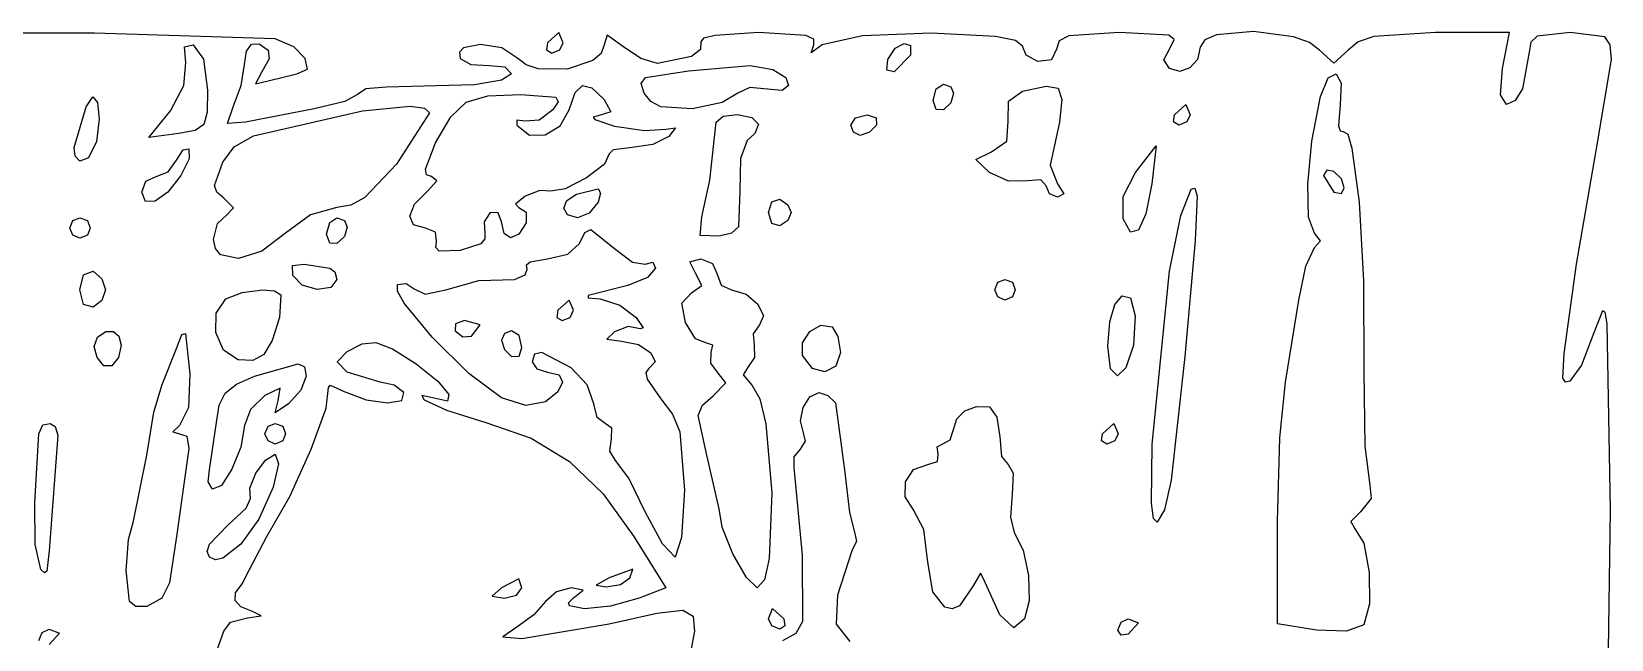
# Model space of a CAD drawing. Extents: x 0 to 282, y 0 to 282.
# Drawn here: x 228 to 282.2, y 261.4 to 282.3 of the extents above; entities that cross this region are included whole.
import ezdxf

# ---------------------------------------------------------------- set-up
doc = ezdxf.new("R2010")
doc.units = 0

msp = doc.modelspace()

# ---------------------------------------------------------------- linework, layer by layer
at = {"layer": 'Layer 1'}
for p, q in [((230.156105, 282.200662), (218.444428, 282.20893)), ((236.361137, 282.010492), (230.156105, 282.200662)), ((236.99283, 281.733779), (236.361137, 282.010492)), ((246.098056, 282.222778), (245.71, 281.87)), ((246.239167, 281.87), (246.098056, 282.222778)), ((247.755873, 282.138368), (247.65004, 281.798819)), ((248.28504, 281.763541), (247.755873, 282.138368)), ((251.061522, 282.028676), (250.96616, 281.904652)), ((251.46446, 282.129548), (251.061522, 282.028676)), ((252.94172, 282.222152), (251.46446, 282.129548)), ((254.568908, 282.129548), (252.94172, 282.222152)), ((254.851681, 281.998909), (254.568908, 282.129548)), ((254.84672, 281.798818), (254.851681, 281.998909)), ((256.516353, 282.110806), (255.128942, 281.798818)), ((258.8728, 282.204513), (256.516353, 282.110806)), ((261.07711, 282.086553), (258.8728, 282.204513)), ((261.771847, 281.950265), (261.07711, 282.086553)), ((263.600025, 282.111909), (263.265436, 281.939379)), ((265.324229, 282.222152), (263.600025, 282.111909)), ((267.026383, 282.133958), (265.324229, 282.222152)), ((267.219309, 281.984028), (267.026383, 282.133958)), ((267.088119, 281.728263), (267.219309, 281.984028)), ((268.262411, 281.978378), (268.111171, 281.728263)), ((268.666245, 282.14829), (268.262411, 281.978378)), ((269.932385, 282.257431), (268.666245, 282.14829)), ((271.310974, 282.07553), (269.932385, 282.257431)), ((271.855368, 281.88164), (271.310974, 282.07553)), ((274.068706, 282.094271), (273.525758, 281.909614)), ((276.189779, 282.222153), (274.068706, 282.094271)), ((278.729779, 282.222153), (276.189779, 282.222153)), ((278.482834, 280.987433), (278.729779, 282.222153)), ((279.669049, 282.098689), (279.456832, 281.89474)), ((280.811167, 282.222161), (279.669049, 282.098689)), ((281.992972, 282.08105), (280.811167, 282.222161)), ((282.180385, 281.805442), (281.992972, 282.08105)), ((233.244032, 281.737049), (233.539484, 281.798786)), ((233.292539, 281.199063), (233.244032, 281.737049)), ((233.539484, 281.798786), (233.892261, 281.313717)), ((235.302804, 281.128542), (235.370053, 281.582744)), ((235.370053, 281.582744), (235.549749, 281.825279)), ((235.549749, 281.825279), (235.80882, 281.842918)), ((235.80882, 281.842918), (236.114193, 281.622431)), ((236.114193, 281.622431), (236.153881, 281.31816)), ((237.393013, 281.33139), (236.99283, 281.733779)), ((242.821384, 281.697396), (242.68606, 281.548567)), ((242.68606, 281.548567), (242.71114, 281.340208)), ((243.407879, 281.816458), (242.821384, 281.697396)), ((244.139894, 281.697396), (243.407879, 281.816458)), ((244.6867, 281.340208), (244.139894, 281.697396)), ((245.71, 281.87), (245.674722, 281.627465)), ((245.674722, 281.627465), (245.851111, 281.517222)), ((245.71, 281.87), (245.71, 281.87)), ((245.851111, 281.517222), (246.124514, 281.627465)), ((246.124514, 281.627465), (246.239167, 281.87)), ((247.54586, 281.505641), (247.266394, 281.265793)), ((247.65004, 281.798819), (247.54586, 281.505641)), ((248.911226, 281.331388), (248.28504, 281.763541)), ((250.952931, 281.640069), (250.64866, 281.401943)), ((250.96616, 281.904652), (250.952931, 281.640069)), ((255.128942, 281.798818), (254.749706, 281.534235)), ((254.749706, 281.534235), (254.84672, 281.798818)), ((257.387264, 281.3049), (257.642477, 281.684136)), ((258.163376, 281.446011), (257.598931, 280.881566)), ((257.642477, 281.684136), (257.947299, 281.851706)), ((257.947299, 281.851706), (258.166131, 281.78115)), ((258.166131, 281.78115), (258.163376, 281.446011)), ((258.163376, 281.446011), (258.163376, 281.446011)), ((262.008112, 281.76354), (261.771847, 281.950265)), ((262.140404, 281.44604), (262.008112, 281.76354)), ((262.537279, 281.234373), (262.140404, 281.44604)), ((263.172279, 281.657707), (263.0003, 281.287291)), ((263.265436, 281.939379), (263.172279, 281.657707)), ((266.858814, 281.291701), (267.088119, 281.728263)), ((268.111171, 281.728263), (268.010299, 281.304929)), ((272.203391, 281.62243), (271.855368, 281.88164)), ((272.69728, 281.172638), (272.203391, 281.62243)), ((273.191169, 281.62243), (272.69728, 281.172638)), ((273.525758, 281.909614), (273.191169, 281.62243)), ((279.400057, 281.551883), (279.170752, 280.295111)), ((279.456832, 281.89474), (279.400057, 281.551883)), ((282.222277, 281.304938), (282.180385, 281.805442)), ((233.226393, 280.409721), (233.292539, 281.199063)), ((233.892261, 281.313717), (234.033373, 280.246566)), ((235.188151, 280.405346), (235.302804, 281.128542)), ((236.153881, 281.31816), (235.902526, 280.881597)), ((237.101971, 280.811042), (237.462466, 280.96869)), ((237.462466, 280.96869), (237.393013, 281.33139)), ((242.71114, 281.340208), (243.072737, 281.124132)), ((243.072737, 281.124132), (243.698918, 281.093263)), ((243.698918, 281.093263), (244.245724, 281.044756)), ((244.245724, 281.044756), (244.47503, 280.811041)), ((244.97609, 281.112486), (244.6867, 281.340208)), ((245.387849, 280.980262), (244.97609, 281.112486)), ((246.380039, 280.974199), (245.387849, 280.980262)), ((247.266394, 281.265793), (246.380039, 280.974199)), ((249.48449, 281.163818), (248.911226, 281.331388)), ((249.070015, 280.687539), (250.542867, 280.916845)), ((250.64866, 281.401943), (249.48449, 281.163818)), ((250.542867, 280.916845), (252.659537, 281.093234)), ((252.659537, 281.093234), (253.435649, 280.952123)), ((253.435649, 280.952123), (253.435646, 280.952122)), ((253.435646, 280.952122), (253.884335, 280.678719)), ((257.347576, 280.934483), (257.387264, 281.3049)), ((257.598931, 280.881566), (257.347576, 280.934483)), ((263.0003, 281.287291), (262.537279, 281.234373)), ((267.052841, 280.987429), (266.858814, 281.291701)), ((267.41168, 280.894824), (267.052841, 280.987429)), ((267.753984, 281.013887), (267.41168, 280.894824)), ((268.010299, 281.304929), (267.753984, 281.013887)), ((278.421098, 280.092262), (278.482834, 280.987433)), ((281.728388, 278.376878), (282.222277, 281.304938)), ((232.763372, 279.541003), (233.226393, 280.409721)), ((234.914748, 279.682152), (235.188151, 280.405346)), ((235.902526, 280.881597), (235.67763, 280.471493)), ((235.67763, 280.471493), (236.114193, 280.564097)), ((236.114193, 280.564097), (237.101971, 280.811042)), ((240.17114, 280.35243), (239.465584, 280.295104)), ((243.196209, 280.436215), (240.17114, 280.35243)), ((244.129969, 280.595516), (243.196209, 280.436215)), ((244.47503, 280.811041), (244.129969, 280.595516)), ((246.653261, 280.167196), (246.905167, 280.41414)), ((246.905167, 280.41414), (247.229834, 280.330354)), ((248.915674, 280.480282), (249.070015, 280.687539)), ((249.025917, 280.140733), (248.915674, 280.480282)), ((252.655124, 280.34358), (252.236197, 280.140733)), ((253.259257, 280.281844), (252.655124, 280.34358)), ((253.982451, 280.405316), (253.763068, 280.237747)), ((253.884335, 280.678719), (253.982451, 280.405316)), ((259.049593, 280.295072), (259.292128, 280.458232)), ((259.292128, 280.458232), (259.547892, 280.365628)), ((259.547892, 280.365628), (259.644906, 280.140732)), ((262.008514, 280.211286), (262.817146, 280.383265)), ((262.817146, 280.383265), (263.238827, 280.31712)), ((272.238692, 280.034892), (272.497212, 280.670446)), ((272.497212, 280.670446), (272.772268, 280.806596)), ((272.772268, 280.806596), (272.948106, 280.486339)), ((272.948106, 280.486339), (272.90897, 279.75267)), ((229.870438, 279.682119), (230.094231, 280.020566)), ((230.094231, 280.020566), (230.258493, 279.82323)), ((230.258493, 279.82323), (230.316922, 279.255476)), ((234.033376, 280.246561), (234.027863, 279.494153)), ((234.033373, 280.246566), (234.033376, 280.246561)), ((238.746799, 279.858541), (237.701692, 279.611596)), ((239.183362, 280.105485), (238.746799, 279.858541)), ((239.465584, 280.295104), (239.183362, 280.105485)), ((242.386848, 279.331549), (242.91877, 279.832054)), ((242.91877, 279.832054), (243.655746, 280.054746)), ((243.655746, 280.054746), (244.792907, 280.105458)), ((244.792907, 280.105458), (245.987945, 280.012854)), ((246.06787, 279.85245), (245.886517, 279.576291)), ((245.987945, 280.012854), (246.06787, 279.85245)), ((246.450964, 279.576291), (246.653261, 280.167196)), ((247.229834, 280.330354), (247.650414, 279.929069)), ((247.650414, 279.929069), (247.650406, 279.929065)), ((247.650406, 279.929065), (247.875301, 279.501322)), ((249.255225, 279.854652), (249.025917, 280.140733)), ((249.590365, 279.677712), (249.255225, 279.854652)), ((251.698211, 279.823233), (250.683977, 279.611566)), ((252.236197, 280.140733), (251.698211, 279.823233)), ((253.763068, 280.237747), (253.259257, 280.281844)), ((258.93935, 279.893787), (259.049593, 280.295072)), ((259.049593, 279.589517), (258.93935, 279.893787)), ((259.547892, 279.818822), (259.292128, 279.576287)), ((259.644906, 280.140732), (259.547892, 279.818822)), ((259.644906, 280.140732), (259.644906, 280.140732)), ((261.514625, 279.188226), (261.523445, 279.871734)), ((261.523445, 279.871734), (262.008514, 280.211286)), ((263.238827, 280.31712), (263.362851, 279.933475)), ((263.362851, 279.933475), (263.278514, 279.152956)), ((271.942689, 278.498101), (272.238692, 280.034892)), ((278.623945, 279.752713), (278.421098, 280.092262)), ((278.923807, 279.899888), (278.623945, 279.752713)), ((279.170752, 280.295111), (278.923807, 279.899888)), ((229.460333, 278.284239), (229.870438, 279.682119)), ((232.022538, 278.62378), (232.763372, 279.541003)), ((234.027863, 279.494153), (233.909903, 279.069166)), ((234.716311, 279.100068), (234.914748, 279.682152)), ((237.701692, 279.611596), (235.338082, 279.152985)), ((235.61189, 278.68552), (239.360156, 279.541006)), ((239.360156, 279.541006), (240.996166, 279.704166)), ((241.653216, 279.470456), (240.524326, 277.706566)), ((240.996166, 279.704166), (241.47848, 279.635264)), ((241.47848, 279.635264), (241.653216, 279.470451)), ((241.653216, 279.470451), (241.653216, 279.470456)), ((241.864847, 278.447398), (242.386848, 279.331549)), ((245.886517, 279.576291), (245.423496, 279.223513)), ((246.140077, 279.022319), (246.450964, 279.576291)), ((247.438739, 279.36462), (247.268964, 279.319421)), ((247.268964, 279.319421), (247.324086, 279.241148)), ((247.875301, 279.501322), (247.438739, 279.36462)), ((250.683977, 279.611566), (249.590365, 279.677712)), ((251.495415, 279.152963), (251.736296, 279.36022)), ((251.736296, 279.36022), (252.231839, 279.408727)), ((252.231839, 279.408727), (252.720767, 279.311713)), ((252.720767, 279.311713), (252.941805, 279.082408)), ((256.116811, 279.047122), (256.279971, 279.302887)), ((256.279971, 279.302887), (256.681256, 279.3999)), ((256.681256, 279.3999), (256.985527, 279.302887)), ((256.985527, 279.302887), (256.998756, 279.047122)), ((259.292128, 279.576287), (259.049593, 279.589517)), ((267.19437, 279.157366), (267.229649, 279.399901)), ((267.229649, 279.399901), (267.617705, 279.752679)), ((267.617705, 279.752679), (267.758816, 279.399901)), ((267.758816, 279.399901), (267.644163, 279.157366)), ((267.758816, 279.399901), (267.758816, 279.399901)), ((272.908976, 279.752676), (272.856059, 279.02948)), ((272.90897, 279.75267), (272.908976, 279.752676)), ((230.316922, 279.255476), (230.223216, 278.482669)), ((233.045598, 278.764891), (232.022538, 278.62378)), ((233.606735, 278.862459), (233.045598, 278.764891)), ((233.909903, 279.069166), (233.606735, 278.862459)), ((235.338082, 279.152985), (234.716311, 279.100068)), ((244.934016, 279.188235), (244.647384, 279.223513)), ((244.647384, 279.223513), (244.651794, 279.047124)), ((244.651794, 279.047124), (245.081742, 278.708126)), ((245.423496, 279.223513), (244.934016, 279.188235)), ((245.081742, 278.708126), (245.630753, 278.716395)), ((245.630753, 278.716395), (246.140077, 279.022319)), ((247.324086, 279.241148), (248.003184, 279.011842)), ((248.003184, 279.011842), (249.03065, 278.866321)), ((249.03065, 278.866321), (249.767074, 278.906009)), ((249.767074, 278.906009), (250.097803, 278.954516)), ((250.097803, 278.954516), (249.872907, 278.659064)), ((251.274929, 277.159765), (251.495415, 279.152963)), ((252.827153, 278.76049), (252.55375, 278.517955)), ((252.941806, 279.0824), (252.827153, 278.76049)), ((252.941805, 279.082408), (252.941806, 279.0824)), ((256.209415, 278.804588), (256.116811, 279.047122)), ((256.434311, 278.694344), (256.209415, 278.804588)), ((256.756221, 278.804588), (256.434311, 278.694344)), ((256.998756, 279.047122), (256.756221, 278.804588)), ((256.998756, 279.047122), (256.998756, 279.047122)), ((261.470528, 278.500312), (261.514625, 279.188226)), ((263.278516, 279.152954), (262.961016, 277.671284)), ((263.278514, 279.152956), (263.278516, 279.152954)), ((267.37076, 279.047123), (267.19437, 279.157366)), ((267.644163, 279.157366), (267.37076, 279.047123)), ((272.856059, 279.02948), (272.908975, 278.849783)), ((272.908975, 278.849783), (273.014809, 278.835453)), ((273.014809, 278.835453), (273.171009, 278.735476)), ((273.171009, 278.735476), (273.318529, 278.260535)), ((229.488445, 277.98052), (229.460333, 278.284239)), ((230.223216, 278.482677), (229.954222, 277.922642)), ((230.223216, 278.482669), (230.223216, 278.482677)), ((232.975031, 277.847678), (233.199926, 278.200456)), ((233.199926, 278.200456), (233.398365, 278.235734)), ((233.398365, 278.235734), (233.402774, 277.896185)), ((234.562376, 277.777116), (234.944919, 278.310693)), ((234.944919, 278.310693), (235.61189, 278.68552)), ((241.516479, 277.534583), (241.864847, 278.447398)), ((247.954673, 278.204862), (247.826791, 278.059341)), ((248.532347, 278.271008), (247.954673, 278.204862)), ((249.321691, 278.385661), (248.532347, 278.271008)), ((249.872907, 278.659064), (249.321691, 278.385661)), ((252.55375, 278.517955), (252.324444, 277.905004)), ((260.95018, 278.129896), (261.470528, 278.500312)), ((265.889202, 277.424339), (266.594758, 278.341562)), ((266.594758, 278.341562), (266.453647, 277.036282)), ((271.802129, 277.027457), (271.942689, 278.498101)), ((273.318529, 278.260535), (273.566024, 276.405694)), ((281.022832, 274.284658), (281.728388, 278.376878)), ((229.658771, 277.812399), (229.488445, 277.98052)), ((229.954222, 277.922642), (229.658771, 277.812399)), ((232.688398, 277.446393), (232.975031, 277.847678)), ((233.402774, 277.896185), (233.116143, 277.318511)), ((234.275743, 276.974549), (234.562376, 277.777116)), ((240.524326, 277.706566), (239.435125, 276.568857)), ((247.666387, 277.712075), (247.046269, 277.239132)), ((247.826791, 278.059341), (247.666387, 277.712075)), ((252.324444, 277.905004), (252.306805, 276.789345)), ((260.412194, 277.869722), (260.95018, 278.129896)), ((260.879625, 277.42434), (260.412194, 277.869722)), ((262.961016, 277.671284), (263.207961, 277.036284)), ((231.775586, 276.754066), (231.916697, 277.124483)), ((231.916697, 277.124483), (232.269475, 277.283233)), ((232.269475, 277.283233), (232.688398, 277.446393)), ((233.116146, 277.318511), (232.668558, 276.749105)), ((233.116143, 277.318511), (233.116146, 277.318511)), ((241.552308, 277.341106), (241.516479, 277.534583)), ((241.723736, 277.283228), (241.552308, 277.341106)), ((241.582625, 276.789339), (241.904535, 277.142117)), ((241.904535, 277.142117), (241.723736, 277.283228)), ((247.046269, 277.239132), (246.313704, 276.858793)), ((251.001526, 275.907403), (251.274929, 277.159765)), ((261.532265, 277.124479), (260.879625, 277.42434)), ((262.184905, 277.142118), (261.532265, 277.124479)), ((262.634696, 277.172986), (262.184905, 277.142118)), ((262.819905, 276.965729), (262.634696, 277.172986)), ((265.465868, 276.604129), (265.889202, 277.424339)), ((272.455243, 277.508618), (272.345, 277.319)), ((272.345, 277.319), (272.697778, 276.754555)), ((272.345, 277.319), (272.345, 277.319)), ((272.697778, 277.460111), (272.455243, 277.508618)), ((272.953542, 277.204347), (272.697778, 277.460111)), ((273.050556, 276.895666), (272.953542, 277.204347)), ((231.905673, 276.430504), (231.775586, 276.754066)), ((232.668558, 276.749105), (232.234199, 276.440977)), ((234.358977, 276.745243), (234.275743, 276.974549)), ((234.597654, 276.542396), (234.358977, 276.745243)), ((239.435125, 276.568857), (238.951709, 276.307579)), ((241.139999, 276.337894), (241.582625, 276.789339)), ((244.934016, 276.612952), (244.603286, 276.339549)), ((245.441134, 276.80698), (244.934016, 276.612952)), ((245.815961, 276.789341), (245.441134, 276.80698)), ((246.313704, 276.858793), (245.815961, 276.789341)), ((246.36603, 276.467432), (246.697862, 276.683508)), ((246.697862, 276.683508), (247.438696, 276.859898)), ((247.438696, 276.859898), (247.521378, 276.713274)), ((247.521378, 276.713274), (247.438696, 276.401286)), ((252.306805, 276.789345), (252.258297, 275.563441)), ((262.934557, 276.692326), (262.819905, 276.965729)), ((263.207961, 276.577673), (262.934557, 276.692326)), ((263.207961, 277.036284), (263.432856, 276.687916)), ((263.432856, 276.687916), (263.207961, 276.577673)), ((265.465868, 275.836839), (265.465868, 276.604129)), ((266.453646, 277.036289), (266.239774, 276.010476)), ((266.453647, 277.036282), (266.453646, 277.036289)), ((267.443963, 275.954242), (267.798396, 276.855479)), ((267.798396, 276.855479), (267.925796, 276.885037)), ((267.925796, 276.885037), (268.000692, 276.612392)), ((268.000692, 276.612392), (267.935096, 275.095996)), ((271.826933, 275.887543), (271.802129, 277.027457)), ((272.697778, 276.754555), (272.953542, 276.706048)), ((272.953542, 276.706048), (273.050556, 276.895666)), ((232.234199, 276.440977), (231.905673, 276.430504)), ((234.928382, 276.207257), (234.597654, 276.542396)), ((234.703487, 275.977951), (234.928382, 276.207257)), ((238.478216, 276.224896), (237.569812, 275.969132)), ((238.951709, 276.307579), (238.478216, 276.224896)), ((240.978493, 275.929443), (241.139999, 276.337894)), ((243.734571, 276.048507), (243.527314, 275.735417)), ((244.007974, 276.035278), (243.734571, 276.048507)), ((244.122627, 275.731007), (244.007974, 276.035278)), ((244.603286, 276.339549), (244.722349, 276.224896)), ((244.722349, 276.224896), (244.978113, 276.066146)), ((244.978113, 276.066146), (244.969294, 275.695729)), ((246.265709, 276.198439), (246.36603, 276.467432)), ((246.390283, 275.969133), (246.265709, 276.198439)), ((247.138834, 276.03087), (246.73314, 275.872119)), ((247.438696, 276.401286), (247.138834, 276.03087)), ((247.438696, 276.401286), (247.438696, 276.401286)), ((253.294484, 276.04851), (253.409136, 276.423337)), ((253.409136, 275.673684), (253.294484, 276.04851)), ((253.409136, 276.423337), (253.68254, 276.507121)), ((253.68254, 276.507121), (253.955943, 276.317503)), ((253.955943, 276.317503), (254.070596, 276.04851)), ((254.070596, 276.04851), (253.955943, 275.779517)), ((254.070596, 276.04851), (254.070596, 276.04851)), ((266.239774, 276.010476), (265.986215, 275.444378)), ((273.566024, 276.405694), (273.714301, 273.7108)), ((229.30569, 275.519344), (229.415933, 275.775109)), ((229.415933, 275.27681), (229.30569, 275.519344)), ((229.415933, 275.775109), (229.658468, 275.872122)), ((229.658468, 275.872122), (229.914232, 275.775109)), ((229.914232, 275.775109), (230.011246, 275.519344)), ((230.011246, 275.519344), (229.914232, 275.27681)), ((230.011246, 275.519344), (230.011246, 275.519344)), ((234.244876, 275.131284), (234.381577, 275.673681)), ((234.381577, 275.673681), (234.703487, 275.977951)), ((237.569812, 275.969132), (236.714326, 275.342951)), ((238.12514, 275.307677), (238.235383, 275.708962)), ((238.235383, 275.708962), (238.477918, 275.872122)), ((238.477918, 275.872122), (238.733682, 275.779518)), ((238.733682, 275.779518), (238.830696, 275.554622)), ((238.830696, 275.554622), (238.733682, 275.232712)), ((238.830696, 275.554622), (238.830696, 275.554622)), ((241.101414, 275.633441), (240.978493, 275.929443)), ((241.51207, 275.519339), (241.101414, 275.633441)), ((241.864848, 275.382638), (241.51207, 275.519339)), ((243.527314, 275.735417), (243.558182, 275.342951)), ((244.215231, 275.32862), (244.122627, 275.731007)), ((244.969294, 275.695729), (244.717939, 275.304366)), ((246.73314, 275.872119), (246.390283, 275.969133)), ((246.990938, 275.364444), (247.191581, 275.470828)), ((247.191581, 275.470828), (248.002975, 274.813779)), ((250.9442, 275.267993), (251.001526, 275.907403)), ((252.258297, 275.563441), (252.024031, 275.340752)), ((253.68254, 275.589899), (253.409136, 275.673684)), ((253.955943, 275.779517), (253.68254, 275.589899)), ((265.719427, 275.374373), (265.465868, 275.836839)), ((267.053151, 274.037666), (267.443963, 275.954242)), ((272.027025, 275.342942), (271.826933, 275.887543)), ((229.658468, 275.166566), (229.415933, 275.27681)), ((229.914232, 275.27681), (229.658468, 275.166566)), ((234.309023, 274.813369), (234.244876, 275.131284)), ((236.714326, 275.342951), (235.896871, 274.724488)), ((238.235383, 275.003407), (238.12514, 275.307677)), ((238.477918, 274.990177), (238.235383, 275.003407)), ((238.733682, 275.232712), (238.477918, 274.990177)), ((241.900126, 275.060728), (241.864848, 275.382638)), ((241.868155, 274.847408), (241.900126, 275.060728)), ((243.41266, 274.976944), (242.711515, 274.743228)), ((243.559835, 275.145065), (243.41266, 274.976944)), ((243.558182, 275.342951), (243.559835, 275.145065)), ((244.440127, 275.184201), (244.215231, 275.32862)), ((244.717939, 275.304366), (244.440127, 275.184201)), ((246.402241, 274.619752), (246.803525, 274.990168)), ((246.803525, 274.990168), (246.990938, 275.364444)), ((251.601249, 275.237125), (250.9442, 275.267993)), ((252.024031, 275.340752), (251.601249, 275.237125)), ((265.986215, 275.444378), (265.719427, 275.374373)), ((267.935096, 275.096006), (267.582318, 271.109616)), ((267.935096, 275.095996), (267.935096, 275.096006)), ((272.238691, 275.082768), (272.027025, 275.342942)), ((272.027025, 274.849053), (272.238691, 275.082768)), ((234.486859, 274.598809), (234.309023, 274.813369)), ((235.095953, 274.469825), (234.486859, 274.598809)), ((235.896871, 274.724488), (235.095953, 274.469825)), ((241.98832, 274.729999), (241.868155, 274.847408)), ((242.711515, 274.743228), (241.98832, 274.729999)), ((245.105783, 274.363988), (245.709915, 274.461001)), ((245.709915, 274.461001), (246.402241, 274.619752)), ((248.002975, 274.813779), (248.002996, 274.813789)), ((248.002996, 274.813789), (248.624766, 274.350768)), ((250.586822, 274.359585), (250.966059, 274.461008)), ((250.966059, 274.461008), (251.367344, 274.302258)), ((271.735983, 274.214052), (272.027025, 274.849053)), ((229.657741, 273.402681), (229.781213, 273.918619)), ((229.781213, 273.918619), (230.116352, 274.037681)), ((230.116352, 274.037681), (230.407394, 273.773098)), ((236.956391, 274.236115), (237.348857, 274.284622)), ((236.960801, 273.896566), (236.956391, 274.236115)), ((237.287122, 273.561978), (236.960801, 273.896566)), ((237.348857, 274.284622), (238.230802, 274.143511)), ((238.230802, 274.143511), (238.230806, 274.143511)), ((238.230806, 274.143511), (238.407195, 274.015629)), ((238.407195, 274.015629), (238.477751, 273.755455)), ((244.572205, 273.755445), (244.943725, 273.908683)), ((244.943725, 273.908683), (245.004359, 274.108223)), ((244.980657, 274.252642), (245.105783, 274.363988)), ((245.004359, 274.108223), (244.980657, 274.252642)), ((248.624766, 274.350768), (249.061326, 274.284622)), ((249.061326, 274.284622), (249.31709, 274.346358)), ((249.414104, 274.143511), (249.136291, 273.817192)), ((249.31709, 274.346358), (249.414104, 274.143511)), ((250.78967, 273.967119), (250.586822, 274.359585)), ((250.996927, 273.552605), (250.78967, 273.967119)), ((251.367344, 274.302258), (251.530504, 273.931841)), ((251.530504, 273.931841), (251.530506, 273.931844)), ((251.530506, 273.931844), (251.671617, 273.561427)), ((266.457837, 268.106591), (267.053151, 274.037666)), ((271.497858, 273.049883), (271.735983, 274.214052)), ((280.599498, 271.215488), (281.022832, 274.284658)), ((229.781213, 272.891153), (229.657741, 273.402681)), ((230.407394, 273.773098), (230.539686, 273.402681)), ((230.539686, 273.402681), (230.407394, 273.036674)), ((230.539686, 273.402681), (230.539686, 273.402681)), ((234.667242, 273.08518), (235.222867, 273.310076)), ((235.222867, 273.310076), (235.937242, 273.40268)), ((235.937242, 273.40268), (236.337975, 273.367953)), ((236.337975, 273.367953), (236.550193, 273.230701)), ((237.798652, 273.415906), (237.287122, 273.561978)), ((238.270493, 273.474886), (237.798652, 273.415906)), ((238.477751, 273.755455), (238.270493, 273.474886)), ((240.551845, 273.35733), (240.559354, 273.579056)), ((240.783701, 272.942954), (240.551845, 273.35733)), ((240.559354, 273.579056), (240.854806, 273.614334)), ((240.854806, 273.614334), (241.123799, 273.437945)), ((241.123799, 273.437945), (241.511854, 273.248327)), ((241.511854, 273.248327), (242.217409, 273.402667)), ((242.217409, 273.402667), (243.346299, 273.720167)), ((243.346299, 273.720167), (244.572205, 273.755445)), ((248.461603, 273.543788), (247.098999, 273.208649)), ((249.136291, 273.817192), (248.461603, 273.543788)), ((250.317829, 272.94406), (250.648559, 273.296841)), ((250.648559, 273.296841), (250.996927, 273.552605)), ((251.671617, 273.561427), (252.024395, 273.402677)), ((252.024395, 273.402677), (252.520488, 273.254951)), ((261.05503, 273.402681), (261.165273, 273.658445)), ((261.165273, 273.160146), (261.05503, 273.402681)), ((261.165273, 273.658445), (261.407808, 273.755459)), ((261.407808, 273.755459), (261.663572, 273.658445)), ((261.663572, 273.658445), (261.760586, 273.402681)), ((261.760586, 273.402681), (261.663572, 273.160146)), ((261.760586, 273.402681), (261.760586, 273.402681)), ((273.714301, 273.7108), (273.720365, 270.615723)), ((230.116352, 272.802958), (229.781213, 272.891153)), ((230.407394, 273.036674), (230.116352, 272.802958)), ((234.336513, 272.601214), (234.667242, 273.08518)), ((236.550193, 273.230701), (236.501687, 272.450179)), ((241.745571, 271.771069), (240.783701, 272.942954)), ((246.451056, 273.049778), (246.063, 272.697)), ((246.592167, 272.697), (246.451056, 273.049778)), ((247.098999, 273.208649), (247.097344, 273.127069)), ((247.097344, 273.127069), (247.509102, 273.085177)), ((247.509102, 273.085177), (248.192609, 272.873511)), ((248.192609, 272.873511), (248.743822, 272.450177)), ((250.436892, 272.273781), (250.317829, 272.94406)), ((252.520488, 273.254951), (252.923978, 272.908787)), ((252.923978, 272.908787), (253.115801, 272.509706)), ((261.407808, 273.049903), (261.165273, 273.160146)), ((261.663572, 273.160146), (261.407808, 273.049903)), ((265.002338, 272.29694), (265.178176, 272.89997)), ((265.178176, 272.89997), (265.426774, 273.19873)), ((265.426774, 273.19873), (265.711753, 273.120461)), ((265.711753, 273.120461), (265.870503, 272.507509)), ((271.039247, 270.227663), (271.497858, 273.049883)), ((234.323284, 271.938653), (234.336513, 272.601214)), ((236.501686, 272.45018), (236.256395, 271.663595)), ((236.501687, 272.450179), (236.501686, 272.45018)), ((242.548229, 272.234535), (242.535, 271.992)), ((242.8525, 272.344778), (242.548229, 272.234535)), ((243.399306, 272.199257), (242.8525, 272.344778)), ((246.063, 272.697), (246.027722, 272.454465)), ((246.027722, 272.454465), (246.204111, 272.344222)), ((246.063, 272.697), (246.063, 272.697)), ((246.204111, 272.344222), (246.477514, 272.454465)), ((246.477514, 272.454465), (246.592167, 272.697)), ((248.743822, 272.450177), (248.986356, 272.097399)), ((250.78085, 271.722566), (250.436892, 272.273781)), ((253.115801, 272.509706), (252.976896, 272.203227)), ((264.935641, 271.462401), (265.002338, 272.29694)), ((265.870503, 272.507509), (265.817586, 271.497681)), ((281.914152, 272.674556), (281.622558, 271.921044)), ((282.008892, 272.633559), (281.914152, 272.674556)), ((282.07676, 272.234134), (282.008892, 272.633559)), ((282.187003, 265.853264), (282.07676, 272.234134)), ((230.149792, 271.45689), (230.256177, 271.779902)), ((230.256177, 271.779902), (230.546667, 271.968969)), ((230.546667, 271.968969), (230.807392, 271.96952)), ((230.807392, 271.96952), (230.995356, 271.804707)), ((230.995356, 271.804707), (231.067566, 271.49768)), ((232.972564, 271.391841), (233.153362, 271.869194)), ((233.153362, 271.869194), (233.281244, 271.903369)), ((233.281244, 271.903369), (233.431175, 270.509896)), ((234.587867, 271.329008), (234.323284, 271.938653)), ((243.005098, 270.533037), (241.745571, 271.771069)), ((242.535, 271.992), (242.803993, 271.784743)), ((242.535, 271.992), (242.535, 271.992)), ((242.803993, 271.784743), (243.099445, 271.815611)), ((243.099445, 271.815611), (243.399306, 272.199257)), ((244.232243, 271.898896), (244.122, 271.674)), ((244.122, 271.674), (244.232243, 271.35209)), ((244.122, 271.674), (244.122, 271.674)), ((244.474778, 271.9915), (244.232243, 271.898896)), ((244.730542, 271.82834), (244.474778, 271.9915)), ((244.827556, 271.427055), (244.730542, 271.82834)), ((248.002988, 271.956288), (247.742814, 271.704934)), ((247.742814, 271.704934), (248.249933, 271.638788)), ((248.470418, 272.141496), (248.002988, 271.956288)), ((248.884933, 272.062121), (248.470418, 272.141496)), ((248.986356, 272.097399), (248.884933, 272.062121)), ((251.177726, 271.568225), (250.78085, 271.722566)), ((252.976896, 272.203227), (252.769639, 271.890137)), ((252.769639, 271.890137), (252.800507, 271.497671)), ((254.458668, 271.582015), (254.704511, 271.96952)), ((254.704511, 271.96952), (255.082646, 272.19166)), ((255.082646, 272.19166), (255.480626, 272.132679)), ((255.480626, 272.132679), (255.674653, 271.79754)), ((255.674653, 271.79754), (255.762848, 271.250734)), ((281.622558, 271.921044), (281.194815, 270.818613)), ((230.251767, 271.074346), (230.149792, 271.45689)), ((231.067566, 271.49768), (230.974961, 271.078756)), ((231.067566, 271.49768), (231.067566, 271.49768)), ((232.478675, 270.157121), (232.972564, 271.391841)), ((235.090576, 271.00379), (234.587867, 271.329008)), ((235.968109, 271.184589), (235.593835, 270.97678)), ((236.256395, 271.663595), (235.968109, 271.184589)), ((238.484393, 270.933205), (238.828352, 271.285983)), ((238.828352, 271.285983), (239.341533, 271.55222)), ((239.341533, 271.55222), (239.811719, 271.590254)), ((239.811719, 271.590254), (240.381123, 271.370319)), ((240.381123, 271.370319), (241.191962, 270.862649)), ((244.232243, 271.35209), (244.474778, 271.109555)), ((244.730542, 271.122784), (244.827556, 271.427055)), ((245.261231, 271.197807), (245.180753, 270.933223)), ((245.507074, 271.250723), (245.261231, 271.197807)), ((246.521313, 270.721556), (245.507074, 271.250723)), ((248.249933, 271.638788), (248.82485, 271.519726)), ((248.82485, 271.519726), (249.250939, 271.241913)), ((249.250939, 271.241913), (249.40583, 270.924412)), ((251.380573, 271.502079), (251.177726, 271.568225)), ((251.310017, 270.884718), (251.318837, 271.250725)), ((251.318837, 271.250725), (251.380573, 271.502079)), ((252.800507, 271.497671), (252.813736, 271.074337)), ((254.457566, 271.144901), (254.458668, 271.582015)), ((254.795462, 270.70503), (254.457566, 271.144901)), ((255.762846, 271.250734), (255.603544, 270.777791)), ((255.762848, 271.250734), (255.762846, 271.250734)), ((265.033757, 270.694008), (264.935641, 271.462401)), ((265.817586, 271.497679), (265.560719, 270.718262)), ((265.817586, 271.497681), (265.817586, 271.497679)), ((280.550992, 270.373232), (280.599498, 271.215488)), ((230.479419, 270.797636), (230.251767, 271.074346)), ((230.750066, 270.792124), (230.479419, 270.797636)), ((230.974961, 271.078756), (230.750066, 270.792124)), ((235.593835, 270.97678), (235.090576, 271.00379)), ((235.65309, 270.439345), (237.143577, 270.862679)), ((237.143577, 270.862679), (237.369575, 270.756846)), ((237.369575, 270.756846), (237.41698, 270.439345)), ((238.828352, 270.580427), (238.484393, 270.933205)), ((241.191962, 270.862649), (241.191976, 270.862679)), ((241.191976, 270.862679), (241.944935, 270.264059)), ((244.474778, 271.109555), (244.730542, 271.122784)), ((245.180753, 270.933223), (245.339503, 270.690688)), ((245.339503, 270.690688), (245.70992, 270.580445)), ((247.068119, 270.143885), (246.521313, 270.721556)), ((249.167156, 270.686287), (249.079512, 270.566122)), ((249.40583, 270.924412), (249.167156, 270.686287)), ((251.565782, 270.545169), (251.310017, 270.884718)), ((252.58884, 270.756837), (252.42127, 270.479024)), ((252.813736, 271.074337), (252.58884, 270.756837)), ((255.229269, 270.589275), (254.795462, 270.70503)), ((255.603544, 270.777791), (255.229269, 270.589275)), ((265.27078, 270.448167), (265.033757, 270.694008)), ((265.560719, 270.718262), (265.27078, 270.448167)), ((267.582318, 271.109616), (267.106067, 266.867461)), ((273.720365, 270.615723), (273.760052, 268.036034)), ((281.194815, 270.818613), (280.793528, 270.271807)), ((232.187633, 269.204621), (232.478675, 270.157121)), ((233.431176, 270.509902), (233.387078, 269.363374)), ((233.431175, 270.509896), (233.431176, 270.509902)), ((234.643261, 269.857265), (235.027459, 270.161535)), ((235.027459, 270.161535), (235.65309, 270.439345)), ((237.416976, 270.439346), (237.236177, 269.963096)), ((237.41698, 270.439345), (237.416976, 270.439346)), ((238.105708, 269.336335), (238.193354, 270.05126)), ((238.193354, 270.05126), (238.24627, 270.126225)), ((238.24627, 270.126225), (238.722521, 269.910149)), ((239.957242, 270.227649), (238.828352, 270.580427)), ((240.442311, 270.130635), (239.957242, 270.227649)), ((240.768631, 269.874871), (240.442311, 270.130635)), ((241.944935, 270.264059), (242.320864, 269.804346)), ((244.122414, 269.698496), (243.005098, 270.533037)), ((245.70992, 270.580445), (246.100731, 270.480124)), ((246.217038, 270.227667), (246.062146, 269.895834)), ((246.100731, 270.480124), (246.217038, 270.227667)), ((247.297425, 269.486836), (247.068119, 270.143885)), ((249.079512, 270.566122), (249.127468, 270.333509)), ((249.127468, 270.333509), (249.59049, 269.663227)), ((251.389393, 269.769057), (251.821546, 270.21003)), ((251.821546, 270.21003), (251.565782, 270.545169)), ((252.42127, 270.479024), (252.729951, 270.121837)), ((252.729951, 270.121837), (252.992192, 269.661158)), ((270.845219, 268.322663), (271.039247, 270.227663)), ((280.644148, 270.235703), (280.550992, 270.373232)), ((280.793528, 270.271807), (280.644148, 270.235703)), ((234.437658, 269.447159), (234.643261, 269.857265)), ((236.005864, 269.769067), (235.507565, 269.297226)), ((236.526211, 270.024832), (236.005864, 269.769067)), ((236.363051, 269.182574), (236.464475, 269.592678)), ((236.464475, 269.592678), (236.526211, 270.024832)), ((237.236177, 269.963096), (236.817253, 269.486845)), ((238.722521, 269.910149), (239.483749, 269.626824)), ((239.483749, 269.626824), (240.208596, 269.522093)), ((240.208596, 269.522093), (240.701933, 269.602571)), ((240.701933, 269.602571), (240.768631, 269.874871)), ((241.756421, 269.698509), (241.390413, 269.769065)), ((241.390413, 269.769065), (241.474199, 269.627954)), ((241.474199, 269.627954), (242.241491, 269.266356)), ((242.27346, 269.582756), (241.756421, 269.698509)), ((242.320864, 269.804346), (242.27346, 269.582756)), ((244.960266, 269.429503), (244.122414, 269.698496)), ((245.639364, 269.557385), (244.960266, 269.429503)), ((246.062146, 269.895834), (245.639364, 269.557385)), ((249.59049, 269.663227), (250.000043, 269.137919)), ((251.023936, 269.43943), (251.389393, 269.769057)), ((252.992192, 269.661158), (253.194074, 268.797816)), ((254.478825, 269.358965), (254.705374, 269.724419)), ((254.705374, 269.724419), (255.021221, 269.874901)), ((255.021221, 269.874901), (255.329901, 269.777887)), ((255.329901, 269.777887), (255.585666, 269.522123)), ((255.585666, 269.522124), (255.903166, 267.229064)), ((255.585666, 269.522123), (255.585666, 269.522124)), ((231.949508, 267.722951), (232.187633, 269.204621)), ((233.387078, 269.363374), (233.078398, 268.746012)), ((234.34781, 268.851845), (234.437658, 269.447159)), ((235.507565, 269.297226), (235.300308, 268.746007)), ((236.817253, 269.486845), (236.363051, 269.182574)), ((237.598038, 267.930184), (238.105708, 269.336335)), ((242.241491, 269.266356), (243.590869, 268.851842)), ((247.412077, 269.019405), (247.297425, 269.486836)), ((247.685481, 268.816558), (247.412077, 269.019405)), ((250.000043, 269.137919), (250.247538, 268.529929)), ((250.873455, 269.08996), (251.023936, 269.43943)), ((251.177726, 267.722947), (250.873455, 269.08996)), ((254.391182, 268.907521), (254.478825, 269.358965)), ((259.642567, 268.604885), (259.751157, 268.969238)), ((259.751157, 268.969238), (260.035032, 269.244295)), ((260.035032, 269.244295), (260.431355, 269.393674)), ((260.431355, 269.393674), (260.877287, 269.380997)), ((260.877287, 269.380997), (261.133051, 269.028218)), ((261.133051, 269.028218), (261.230065, 268.357937)), ((228.10451, 266.100173), (228.25003, 268.463784)), ((228.25003, 268.463784), (228.387283, 268.769158)), ((228.387283, 268.769158), (228.633677, 268.816563)), ((228.633677, 268.816563), (228.805104, 268.716793)), ((228.805104, 268.716793), (228.89385, 268.415277)), ((228.89385, 268.415277), (228.810066, 267.193783)), ((233.078398, 268.746012), (232.840273, 268.525526)), ((232.840273, 268.525526), (233.078398, 268.46379)), ((233.078398, 268.46379), (233.329752, 268.383864)), ((234.100865, 267.229065), (234.34781, 268.851845)), ((235.300308, 268.746007), (235.174079, 268.002418)), ((236.00674, 268.463783), (236.116983, 268.719547)), ((236.116983, 268.221248), (236.00674, 268.463783)), ((236.116983, 268.719547), (236.359518, 268.816561)), ((236.359518, 268.816561), (236.615282, 268.719547)), ((236.615282, 268.719547), (236.712296, 268.463783)), ((236.712296, 268.463783), (236.615282, 268.221248)), ((236.712296, 268.463783), (236.712296, 268.463783)), ((243.590869, 268.851842), (245.143643, 268.314407)), ((247.910377, 268.657808), (247.685481, 268.816558)), ((247.897148, 268.287391), (247.910377, 268.657808)), ((250.247538, 268.529929), (250.401879, 266.523507)), ((253.194074, 268.797816), (253.400229, 266.435305)), ((254.492054, 268.499071), (254.391182, 268.907521)), ((254.5582, 268.203619), (254.492054, 268.499071)), ((259.527914, 268.252107), (259.642567, 268.604885)), ((264.72285, 268.221248), (264.758129, 268.463783)), ((264.758129, 268.463783), (265.146185, 268.816561)), ((265.146185, 268.816561), (265.287296, 268.463783)), ((265.287296, 268.463783), (265.172643, 268.221248)), ((265.287296, 268.463783), (265.287296, 268.463783)), ((233.395898, 267.956671), (232.972565, 264.93601)), ((233.329752, 268.383864), (233.395898, 267.956671)), ((235.174079, 268.002418), (234.872564, 267.242292)), ((236.359518, 268.111005), (236.116983, 268.221248)), ((236.615282, 268.221248), (236.359518, 268.111005)), ((236.858858, 266.305751), (237.598038, 267.930184)), ((245.143643, 268.314407), (246.4616, 267.515696)), ((247.848641, 267.864057), (247.897148, 268.287391)), ((254.174554, 267.670043), (254.386221, 267.934626)), ((254.386221, 267.934626), (254.5582, 268.203619)), ((259.078123, 268.013982), (259.254511, 268.110996)), ((259.1134, 267.758218), (259.078123, 268.013982)), ((259.254511, 268.110996), (259.527914, 268.252107)), ((261.230065, 268.357937), (261.230066, 268.357956)), ((261.230066, 268.357956), (261.291802, 267.683267)), ((264.89924, 268.111005), (264.72285, 268.221248)), ((265.172643, 268.221248), (264.89924, 268.111005)), ((266.433032, 266.085282), (266.457837, 268.106591)), ((270.757025, 265.465163), (270.845219, 268.322663)), ((273.760052, 268.036034), (273.932032, 266.699883)), ((231.490897, 265.465171), (231.949508, 267.722951)), ((235.697106, 267.105588), (236.027835, 267.560894)), ((236.027835, 267.560894), (236.358565, 267.75823)), ((236.468808, 267.43191), (236.288009, 266.62934)), ((236.358565, 267.75823), (236.468808, 267.43191)), ((246.4616, 267.515696), (247.614191, 266.406098)), ((248.038259, 267.546557), (247.848641, 267.864057)), ((248.496873, 266.942426), (248.038259, 267.546557)), ((251.60106, 265.888497), (251.177726, 267.722947)), ((254.174554, 267.299626), (254.174554, 267.670043)), ((258.271694, 267.232358), (258.760622, 267.40544)), ((258.760622, 267.40544), (259.095761, 267.515683)), ((259.095761, 267.515683), (259.1134, 267.758218)), ((261.291802, 267.683267), (261.512288, 267.405455)), ((261.512288, 267.405455), (261.688677, 267.105593)), ((228.810066, 267.193783), (228.598399, 264.442113)), ((228.810066, 267.193783), (228.810066, 267.193783)), ((234.061177, 266.814552), (234.100865, 267.229065)), ((234.206698, 266.558787), (234.061177, 266.814552)), ((234.872564, 267.242292), (234.511519, 266.687219)), ((235.485439, 266.597366), (235.697106, 267.105588)), ((249.061319, 265.782667), (248.496873, 266.942426)), ((254.456776, 264.301016), (254.174554, 267.299626)), ((255.903166, 267.229064), (256.066326, 265.765036)), ((257.981755, 266.304113), (257.99774, 266.814538)), ((257.99774, 266.814538), (258.271694, 267.232358)), ((261.688677, 267.105593), (261.653399, 266.382395)), ((267.106067, 266.867461), (266.877864, 265.851018)), ((234.511519, 266.687219), (234.206698, 266.558787)), ((235.511898, 266.24128), (235.485439, 266.597366)), ((236.288006, 266.629337), (235.802385, 265.535176)), ((236.076684, 264.93598), (236.858858, 266.305751)), ((236.288009, 266.62934), (236.288006, 266.629337)), ((247.614191, 266.406098), (248.670869, 264.936002)), ((250.401879, 266.523507), (250.309274, 264.900727)), ((253.400229, 266.435305), (253.315342, 264.178627)), ((258.266733, 265.85322), (257.981755, 266.304113)), ((261.653399, 266.382395), (261.596072, 265.597463)), ((273.932032, 266.699883), (273.971719, 266.241272)), ((228.117739, 264.662599), (228.10451, 266.100173)), ((234.735786, 265.324057), (235.361967, 265.91496)), ((235.361967, 265.91496), (235.511898, 266.24128)), ((249.652225, 264.689058), (249.061319, 265.782667)), ((251.695869, 265.255701), (251.60106, 265.888497)), ((256.066326, 265.765036), (256.255944, 265.041844)), ((258.619511, 265.178529), (258.266733, 265.85322)), ((266.501866, 265.552325), (266.433032, 266.085282)), ((266.877864, 265.851018), (266.629817, 265.429886)), ((273.614532, 265.78266), (273.283802, 265.447521)), ((273.971719, 266.241272), (273.614532, 265.78266)), ((282.094399, 259.348921), (282.187003, 265.853264)), ((231.327736, 264.830176), (231.490897, 265.465171)), ((234.100785, 264.67142), (234.735786, 265.324057)), ((235.802385, 265.535176), (235.181166, 264.675831)), ((252.068492, 264.345093), (251.695869, 265.255701)), ((258.760622, 264.05405), (258.619511, 265.178529)), ((261.596072, 265.597463), (261.723954, 265.077115)), ((266.629817, 265.429886), (266.501866, 265.552325)), ((270.757025, 261.937383), (270.757025, 265.465163)), ((273.283802, 265.447521), (273.402865, 265.218215)), ((273.402865, 265.218215), (273.720365, 264.714955)), ((228.316177, 263.807113), (228.117739, 264.662599)), ((231.243952, 263.771841), (231.327736, 264.830176)), ((232.972565, 264.93601), (232.72562, 263.34851)), ((234.02141, 264.421168), (234.100785, 264.67142)), ((235.181166, 264.675831), (234.566562, 264.193517)), ((235.476961, 263.80709), (236.076684, 264.93598)), ((248.670869, 264.936002), (249.764479, 263.172112)), ((250.084379, 264.230447), (249.652225, 264.689058)), ((250.309274, 264.900727), (250.084379, 264.230447)), ((256.30886, 264.78167), (256.150111, 264.442121)), ((256.255944, 265.041844), (256.30886, 264.78167)), ((261.723954, 265.077115), (262.037045, 264.465265)), ((273.720365, 264.714955), (273.905573, 263.705679)), ((228.598399, 264.442113), (228.523433, 263.754195)), ((234.100786, 264.230447), (234.02141, 264.421168)), ((234.306182, 264.138188), (234.100786, 264.230447)), ((234.566562, 264.193517), (234.306182, 264.138188)), ((252.533718, 263.52709), (252.068492, 264.345093)), ((253.315342, 264.178627), (253.153422, 263.447577)), ((254.465595, 262.030005), (254.456776, 264.301016)), ((256.150111, 264.442121), (255.656222, 262.925171)), ((262.037045, 264.465265), (262.217843, 263.595446)), ((228.434688, 263.68805), (228.316177, 263.807113)), ((228.523433, 263.754195), (228.434688, 263.68805)), ((231.358605, 262.70469), (231.243952, 263.771841)), ((235.230016, 263.313201), (235.476961, 263.80709)), ((248.62957, 263.816042), (247.827, 263.525)), ((248.532556, 263.525), (248.62957, 263.816042)), ((258.928742, 263.034302), (258.760622, 264.05405)), ((260.568606, 263.683634), (260.312842, 263.242661)), ((260.66562, 263.489606), (260.568606, 263.683634)), ((262.217843, 263.595446), (262.239892, 262.725626)), ((273.905573, 263.705679), (273.918802, 262.623643)), ((232.72562, 263.34851), (232.469855, 262.823752)), ((234.983071, 262.744346), (234.997403, 263.010583)), ((234.997403, 263.010583), (235.230016, 263.313201)), ((244.122, 263.172), (243.8045, 262.889778)), ((244.726132, 263.489501), (244.122, 263.172)), ((244.122, 263.172), (244.122, 263.172)), ((244.646757, 262.929465), (244.827556, 263.172)), ((244.827556, 263.172), (244.726132, 263.489501)), ((246.011802, 263.03541), (245.636975, 262.713501)), ((246.51892, 263.172112), (246.011802, 263.03541)), ((246.924614, 263.101556), (246.51892, 263.172112)), ((246.589476, 262.819334), (246.924614, 263.101556)), ((247.827, 263.525), (247.377208, 263.273646)), ((247.377208, 263.273646), (247.721167, 263.2075)), ((247.721167, 263.2075), (248.206237, 263.286875)), ((247.827, 263.525), (247.827, 263.525)), ((248.206237, 263.286875), (248.532556, 263.525)), ((249.764479, 263.172112), (248.847256, 262.819334)), ((252.90634, 263.172107), (252.533718, 263.52709)), ((253.153422, 263.447577), (252.90634, 263.172107)), ((259.338295, 262.510648), (258.928742, 263.034302)), ((260.312842, 263.242661), (259.847065, 262.555848)), ((261.230065, 262.254886), (260.66562, 263.489606)), ((231.571374, 262.54153), (231.358605, 262.70469)), ((231.949508, 262.537121), (231.571374, 262.54153)), ((232.469855, 262.823752), (231.949508, 262.537121)), ((235.180406, 262.524411), (234.983071, 262.744346)), ((235.582794, 262.3607), (235.180406, 262.524411)), ((243.8045, 262.889778), (244.227833, 262.819222)), ((244.227833, 262.819222), (244.646757, 262.929465)), ((245.636975, 262.713501), (245.23569, 262.24607)), ((246.423148, 262.667405), (246.589476, 262.819334)), ((246.456084, 262.556404), (246.423148, 262.667405)), ((246.977534, 262.462146), (246.456084, 262.556404)), ((247.869401, 262.546482), (246.977534, 262.462146)), ((248.847256, 262.819334), (247.869401, 262.546482)), ((253.292039, 262.113778), (253.43315, 262.466556)), ((253.43315, 262.466556), (253.821206, 262.113778)), ((255.656222, 262.925171), (255.616534, 261.932984)), ((259.589166, 262.457594), (259.338295, 262.510648)), ((259.847065, 262.555848), (259.589166, 262.457594)), ((262.239892, 262.725626), (262.076732, 262.113775)), ((273.918802, 262.623643), (273.720365, 261.902105)), ((234.595016, 261.690422), (234.828731, 261.999103)), ((234.828731, 261.999103), (235.406405, 262.149033)), ((235.406405, 262.149033), (235.878245, 262.215179)), ((235.878245, 262.215179), (235.582794, 262.3607)), ((245.23569, 262.24607), (244.649197, 261.831556)), ((244.825586, 261.4435), (247.824196, 261.937389)), ((247.824196, 261.937389), (249.462411, 262.310562)), ((249.462411, 262.310562), (250.346562, 262.409229)), ((250.346562, 262.409229), (250.701545, 262.21024)), ((250.701545, 262.21024), (250.752256, 261.690444)), ((253.406691, 261.871243), (253.292039, 262.113778)), ((253.821206, 262.113778), (253.856483, 261.871243)), ((253.821206, 262.113778), (253.821206, 262.113778)), ((254.238495, 261.617144), (254.465595, 262.030005)), ((255.616534, 261.932984), (256.079556, 261.337671)), ((261.706315, 261.800684), (261.230065, 262.254886)), ((262.076732, 262.113775), (261.706315, 261.800684)), ((265.28645, 261.725718), (265.396693, 261.999121)), ((265.396693, 261.999121), (265.639228, 262.113774)), ((265.639228, 262.113774), (265.992006, 261.972663)), ((265.992006, 261.972663), (265.639228, 261.584607)), ((265.992006, 261.972663), (265.992006, 261.972663)), ((272.097585, 261.725716), (270.757025, 261.937383)), ((228.24445, 261.372938), (228.354693, 261.646341)), ((228.354693, 261.646341), (228.597228, 261.760994)), ((228.597228, 261.760994), (228.950006, 261.619883)), ((228.950006, 261.619883), (228.597228, 261.231827)), ((228.950006, 261.619883), (228.950006, 261.619883)), ((234.101127, 260.314592), (234.595016, 261.690422)), ((244.649197, 261.831556), (244.168537, 261.492007)), ((244.168537, 261.492007), (244.825586, 261.4435)), ((250.752256, 261.690444), (250.625476, 261.024025)), ((253.680095, 261.761), (253.406691, 261.871243)), ((253.856483, 261.871243), (253.680095, 261.761)), ((253.786498, 261.372956), (254.238495, 261.617144)), ((265.396693, 261.549329), (265.28645, 261.725718)), ((265.639228, 261.584607), (265.396693, 261.549329)), ((273.133871, 261.694848), (272.097585, 261.725716)), ((273.720365, 261.902105), (273.133871, 261.694848))]:
    msp.add_line(p, q, dxfattribs=at)

doc.saveas('drawing.dxf')
